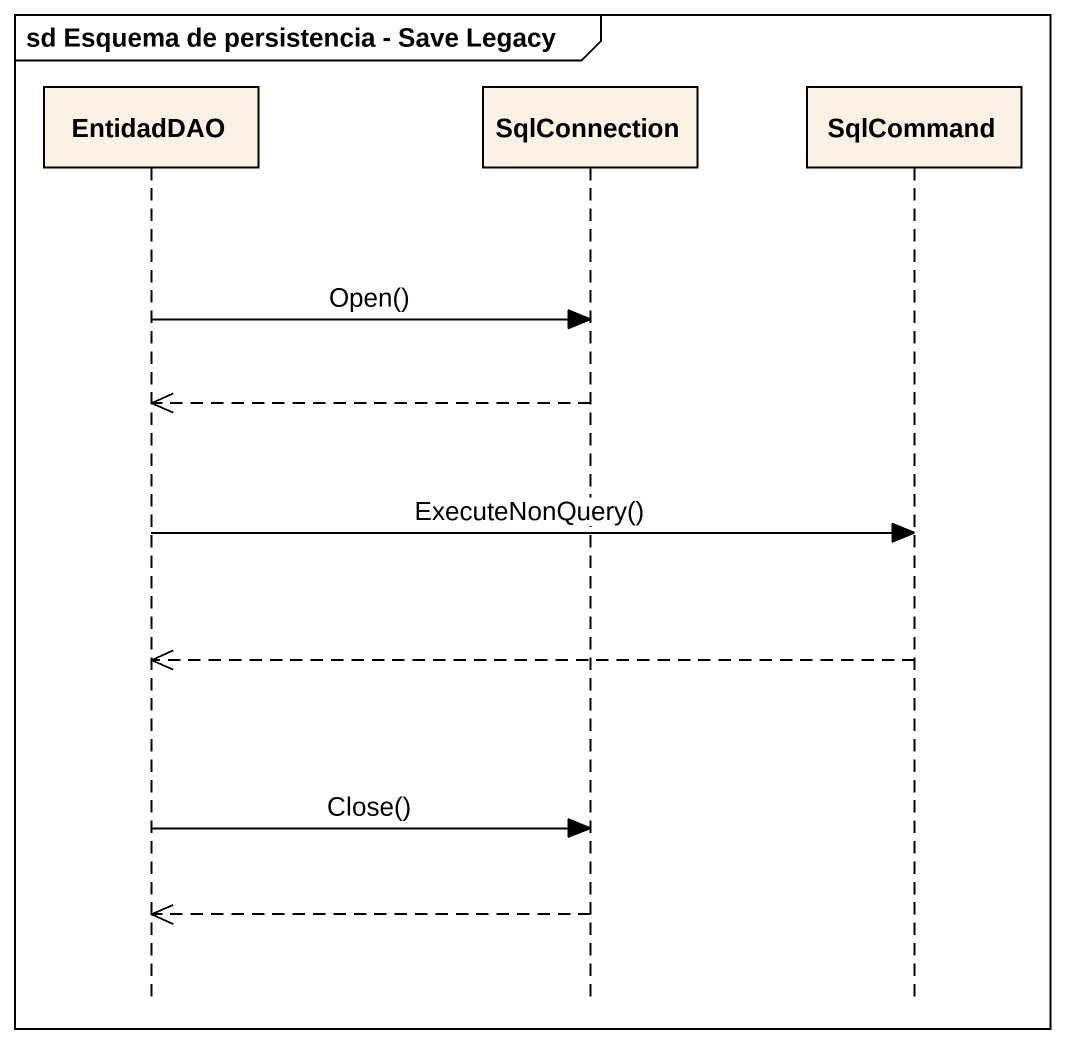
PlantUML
@startuml
mainframe sd Esquema de persistencia - Save Legacy
hide footbox
participant EntidadDAO
participant SqlConnection
participant SqlCommand

EntidadDAO -> SqlConnection : Open()
SqlConnection -->> EntidadDAO
EntidadDAO -> SqlCommand : ExecuteNonQuery()
SqlCommand -->> EntidadDAO
EntidadDAO -> SqlConnection : Close()
SqlConnection -->> EntidadDAO
@enduml
